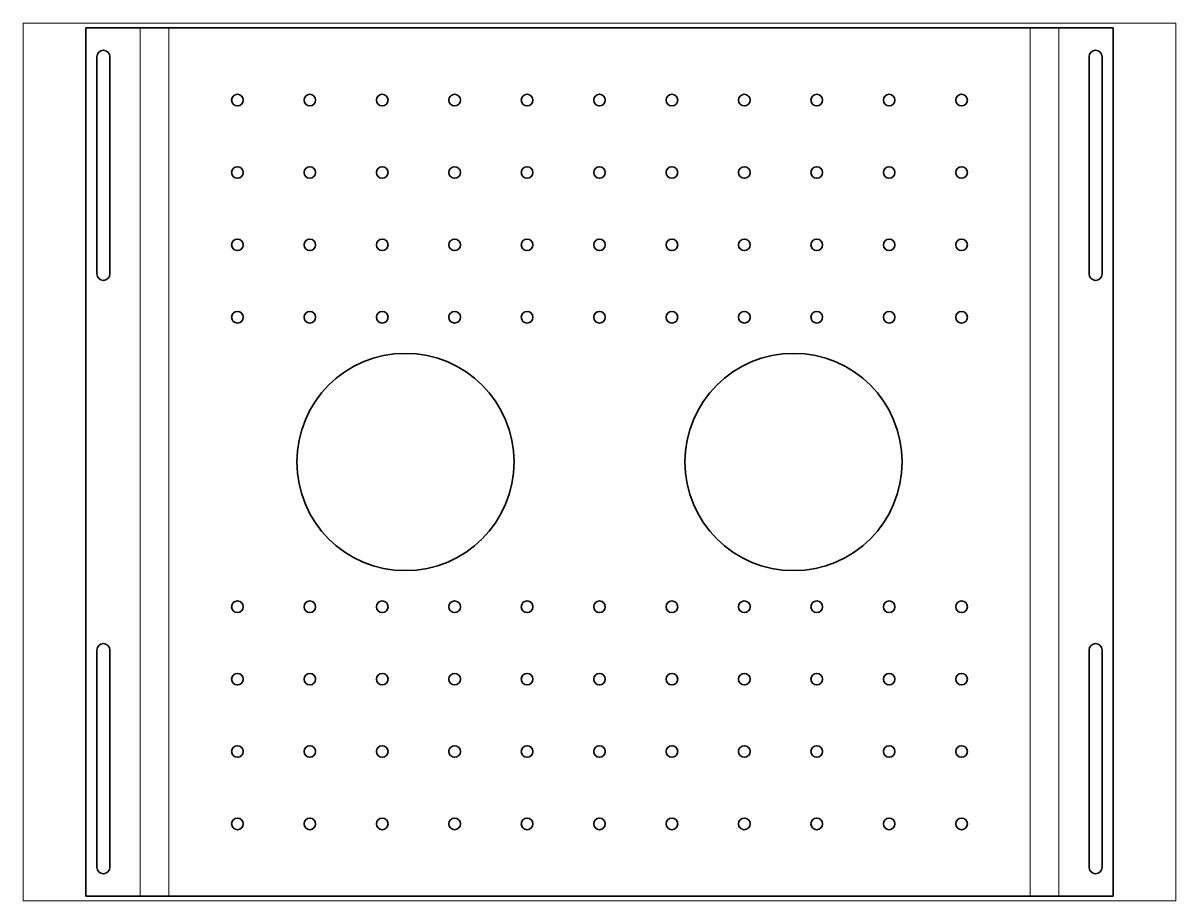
# Paper-space layout 'Layout1' of a CAD drawing. Header units: inches. Extents: x 1.05 to 9.45, y 0.8 to 7.2.
# The model-space entities are those that its viewports show. They can reach past a viewport. Long polylines and large blocks are cut down to what shows.
import ezdxf

# ---------------------------------------------------------------- set-up
doc = ezdxf.new("R2010")
doc.units = ezdxf.units.IN
doc.header["$MEASUREMENT"] = 0
doc.linetypes.add('Chain', pattern=[13.68, 9.12, -1.14, 2.28, -1.14])
doc.layers.add('SIMUMAK Bend Centerline (ISO)', color=7, linetype='Chain', lineweight=9)
doc.layers.add('SIMUMAK Visible (ISO)', color=7, linetype='Continuous', lineweight=35)

# ---------------------------------------------------------------- blocks, each defined once
blk = doc.blocks.new('SPU_02_VESA01_Sheet_2_SPU_02_VESA01 (desplegada)')
at = {"layer": 'SIMUMAK Bend Centerline (ISO)', "ltscale": 0.263158}
for p, q in [((-317.18, 300), (-317.18, -300)), ((-297.39, -300), (-297.39, 300)), ((297.39, 300), (297.39, -300)), ((317.18, -300), (317.18, 300))]:
    blk.add_line(p, q, dxfattribs=at)
at = {"layer": 'SIMUMAK Visible (ISO)'}
for p, q in [((-354.57, 300), (-354.57, -300)), ((-354.57, 300), (354.57, 300)), ((354.57, -300), (354.57, 300)), ((-347.07, 130), (-347.07, 280)), ((-338.07, 280), (-338.07, 130)), ((338.07, 130), (338.07, 280)), ((347.07, 280), (347.07, 130)), ((-347.07, -280), (-347.07, -130)), ((-338.07, -130), (-338.07, -280)), ((338.07, -280), (338.07, -130)), ((347.07, -130), (347.07, -280)), ((-354.57, -300), (354.57, -300))]:
    blk.add_line(p, q, dxfattribs=at)
for centre, radius in [((-250, 250), 4), ((-200, 250), 4), ((-150, 250), 4), ((-100, 250), 4), ((-50, 250), 4), ((0, 250), 4), ((50, 250), 4), ((100, 250), 4), ((150, 250), 4), ((200, 250), 4), ((250, 250), 4), ((-250, 200), 4), ((-200, 200), 4), ((-150, 200), 4), ((-100, 200), 4), ((-50, 200), 4), ((0, 200), 4), ((50, 200), 4), ((100, 200), 4), ((150, 200), 4), ((200, 200), 4), ((250, 200), 4), ((-250, 150), 4), ((-200, 150), 4), ((-150, 150), 4), ((-100, 150), 4), ((-50, 150), 4), ((0, 150), 4), ((50, 150), 4), ((100, 150), 4), ((150, 150), 4), ((200, 150), 4), ((250, 150), 4), ((-250, 100), 4), ((-200, 100), 4), ((-150, 100), 4), ((-100, 100), 4), ((-50, 100), 4), ((0, 100), 4), ((50, 100), 4), ((100, 100), 4), ((150, 100), 4), ((200, 100), 4), ((250, 100), 4), ((-134, 0), 75), ((134, 0), 75), ((-250, -100), 4), ((-200, -100), 4), ((-150, -100), 4), ((-100, -100), 4), ((-50, -100), 4), ((0, -100), 4), ((50, -100), 4), ((100, -100), 4), ((150, -100), 4), ((200, -100), 4), ((250, -100), 4), ((-250, -150), 4), ((-200, -150), 4), ((-150, -150), 4), ((-100, -150), 4), ((-50, -150), 4), ((0, -150), 4), ((50, -150), 4), ((100, -150), 4), ((150, -150), 4), ((200, -150), 4), ((250, -150), 4), ((-250, -200), 4), ((-200, -200), 4), ((-150, -200), 4), ((-100, -200), 4), ((-50, -200), 4), ((0, -200), 4), ((50, -200), 4), ((100, -200), 4), ((150, -200), 4), ((200, -200), 4), ((250, -200), 4), ((-250, -250), 4), ((-200, -250), 4), ((-150, -250), 4), ((-100, -250), 4), ((-50, -250), 4), ((0, -250), 4), ((50, -250), 4), ((100, -250), 4), ((150, -250), 4), ((200, -250), 4), ((250, -250), 4)]:
    blk.add_circle(centre, radius, dxfattribs=at)
at = {"layer": 'SIMUMAK Visible (ISO)', "extrusion": (0, 0, -1)}
for centre, start, end in [((342.57, 280), 0, 180), ((-342.57, 280), 0, 180), ((342.57, 130), 180, 360), ((-342.57, 130), 180, 0), ((342.57, -130), 0, 180), ((-342.57, -130), 0, 180), ((342.57, -280), 180, 0), ((-342.57, -280), 180, 360)]:
    blk.add_arc(centre, 4.5, start, end, dxfattribs=at)

msp = doc.modelspace()

# ---------------------------------------------------------------- block references
msp.add_blockref('SPU_02_VESA01_Sheet_2_SPU_02_VESA01 (desplegada)', (354.57, 300))

psp = doc.layouts.get("Layout1")

# ---------------------------------------------------------------- viewports
at = {"layer": '0'}
psp.add_viewport(center=(5.25, 4), size=(8.4, 6.4), view_center_point=(354.5717, 300), view_height=606.488628, dxfattribs=at)

doc.saveas('drawing.dxf')
